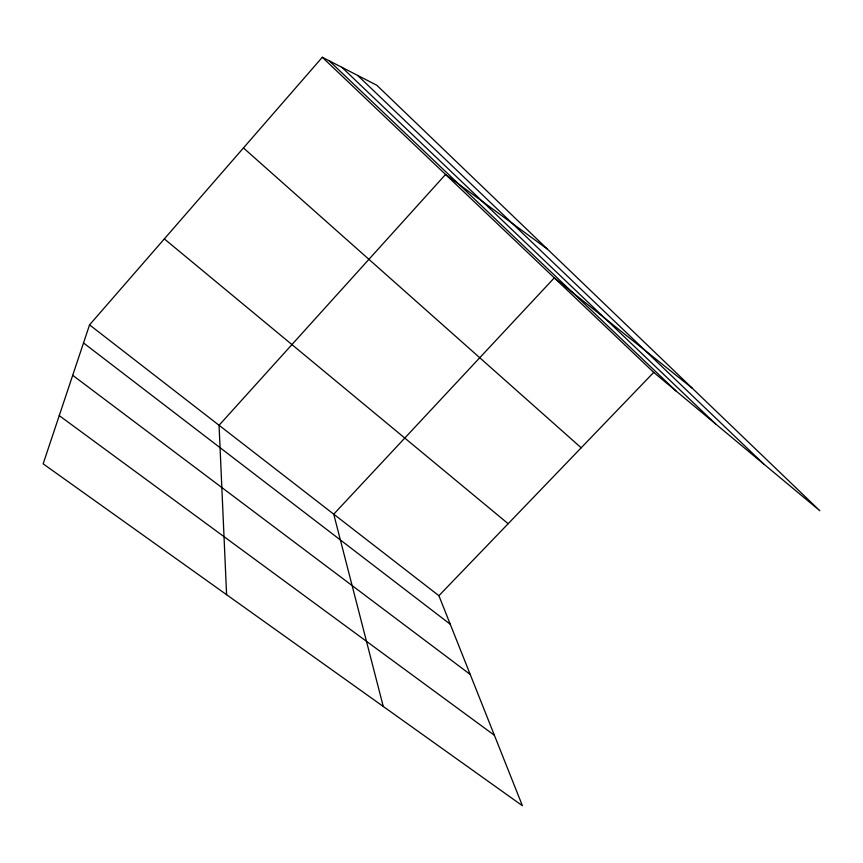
<?xml version="1.0" encoding="UTF-8"?>
<svg xmlns="http://www.w3.org/2000/svg" width="863" height="863" viewBox="0 0 863 863"><rect width="100%" height="100%" fill="white"/><g stroke="black" fill="none" stroke-linecap="round" stroke-linejoin="round"><path stroke-width="1.29" d="M89.547 324.876L43.15 463.83L522.406 805.729L438.911 595.707L89.547 324.876L322.309 57.271L376.807 85.254L819.85 510.745L653.723 372.385L322.309 57.271M438.911 595.707L653.723 372.385M547.422 249.116L445.556 174.466L219.062 425.276L226.602 594.704M59.245 415.621L494.402 735.287M72.708 375.308L470.216 674.445M83.506 342.945L450.27 624.251M692.115 388.07L554.305 277.854L333.733 514.175L383.258 706.463M164.337 238.889L508.167 523.701M243.452 147.94L581.187 447.8M341.877 67.314L715.524 423.862M329.288 60.863L676.063 390.993M357.681 75.437L763.669 463.96"/></g></svg>
